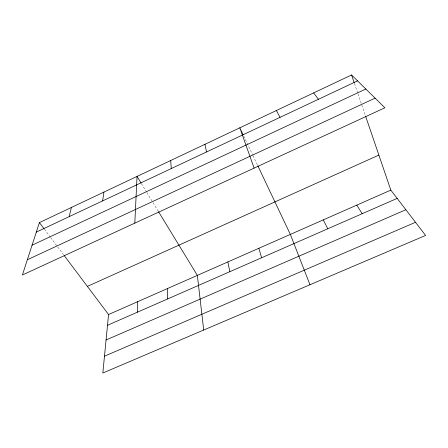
<?xml version="1.0" encoding="UTF-8"?>
<svg xmlns="http://www.w3.org/2000/svg" width="448" height="448" viewBox="0 0 448 448"><rect width="100%" height="100%" fill="white"/><g stroke="black" fill="none" stroke-linecap="round" stroke-linejoin="round"><path stroke-width="0.34" stroke-dasharray="2.24 1.68" d="M44.391 229.242L50.21 236.981M50.63 237.535L57.282 246.378M57.697 246.932L63.521 254.666M141.394 183.585L146.485 191.929M146.849 192.522L152.662 202.065M153.026 202.658L158.11 211.002M243.718 136.041L252.711 155.014M253.014 155.646L257.51 165.133M354.441 83.451L357.778 93.229M357.997 93.884L361.558 104.317M361.777 104.966L365.338 115.399"/><path stroke-width="0.67" d="M137.374 312.194L137.71 301.678M134.809 223.138L137.038 176.428L141.03 182.986M64.355 255.78L108.556 314.53L102.833 373.027L425.6 235.446L390.818 190.12L365.557 116.054M102.609 200.9L103.936 192.086M69.177 216.642L71.394 207.474M39.396 222.611L22.4 274.988L384.905 107.783L351.551 74.973L39.396 222.611L43.971 228.687M36.316 232.114L357.543 80.864M32.066 245.202L365.837 89.023M27.35 259.734L375.11 98.146M87.388 286.39L378.868 155.081M108.556 314.53L390.818 190.12M107.503 325.282L397.163 198.386M106.064 339.987L405.871 209.737M104.485 356.182L415.514 222.303M313.622 92.915L318.433 99.282M356.776 205.122L362.174 213.713M158.474 211.602L197.361 275.386L203.7 330.03M276.382 110.522L280.056 117.348M323.288 219.884L327.768 228.788M243.118 134.775L239.82 127.814L254.106 168.118M257.807 165.766L290.343 234.405L309.977 284.732M351.551 74.973L354.217 82.796M258.866 248.276L261.621 257.762M204.96 144.301L206.511 151.978M227.875 261.934L229.824 271.695M170.705 160.507L171.259 168.577M167.311 288.63L167.714 298.906"/></g></svg>
